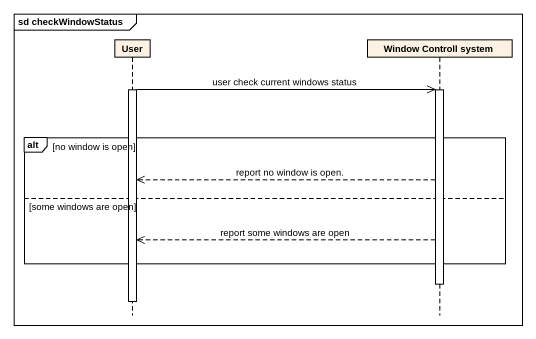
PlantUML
@startuml
mainframe sd checkWindowStatus
hide footbox
participant User
participant "Window Controll system" as Window_Controll_system

activate User
User ->> Window_Controll_system : user check current windows status
activate Window_Controll_system
alt no window is open
  Window_Controll_system -->> User : report no window is open.
else some windows are open
  Window_Controll_system -->> User : report some windows are open
end
deactivate Window_Controll_system
deactivate User
@enduml
